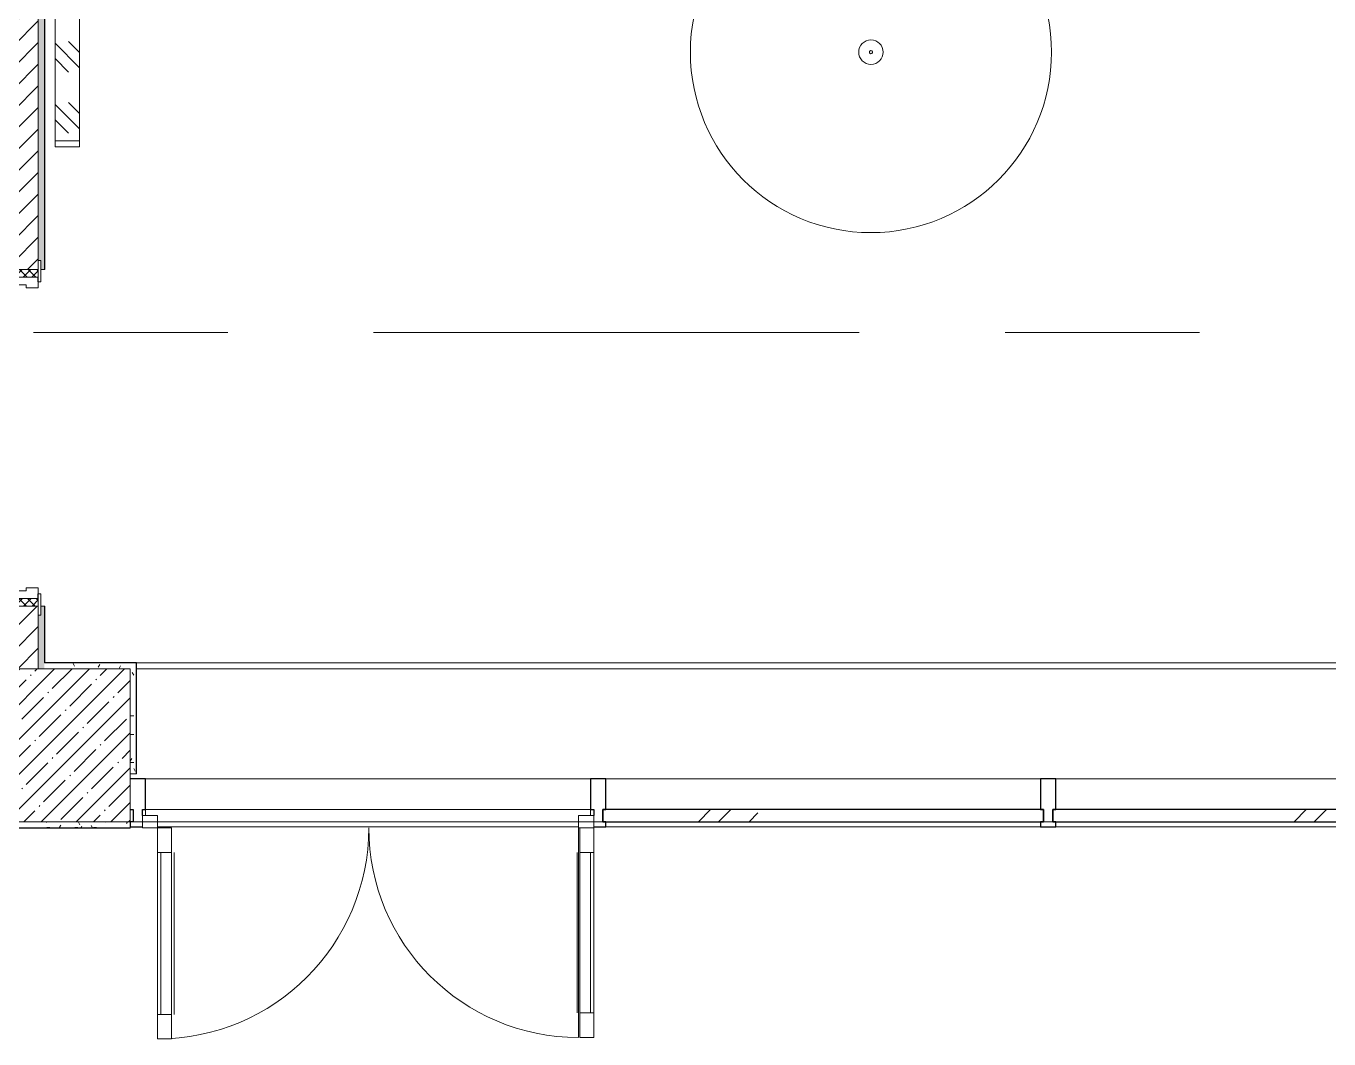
# Model space of a CAD drawing. Header units: millimetres. Extents: x 81609 to 272668, y -8553 to 29000.
# Drawn here: x 100760 to 105018, y 12690 to 16001 of the extents above; entities that cross this region are included whole.
import ezdxf

# ---------------------------------------------------------------- set-up
doc = ezdxf.new("R2010")
doc.units = ezdxf.units.MM
doc.linetypes.add('Осевая', pattern=[3175, 635, -476.25, 1587.5, -476.25])
for name, color, linetype, lineweight in [('A-DETL-GENF', 7, 'Continuous', 9), ('A-DOOR', 7, 'Continuous', 9), ('A-DOOR-1', 7, 'Continuous', 13), ('A-DOOR-FRAM', 7, 'Continuous', 13), ('A-DOOR-FRAM-1', 7, 'Continuous', 9), ('A-GLAZ-CURT', 7, 'Continuous', 9), ('A-GLAZ-CURT-1', 7, 'Continuous', 25), ('A-GLAZ-CWMG', 7, 'Continuous', 9), ('A-GLAZ-CWMG-1', 7, 'Continuous', 25), ('A-WALL', 7, 'Continuous', 9), ('I-FURN', 7, 'Continuous', 9), ('I-WALL', 7, 'Continuous', 9), ('S-COLS', 7, 'Continuous', 9), ('Оси-2', 7, 'Осевая', 9)]:
    doc.layers.add(name, color=color, linetype=linetype, lineweight=lineweight)
for name, color, linetype, lineweight, true_color in [('A-WALL-1', 7, 'Continuous', 9, 0x3c3c3c), ('A-WALL-FNSH-1', 7, 'Continuous', 9, 0x3c3c3c), ('I-FURN-1', 7, 'Continuous', 9, 0xf0f0f0)]:
    doc.layers.add(name, color=color, linetype=linetype, lineweight=lineweight, true_color=true_color)
pattern_1 = [(0, (0, 0), (121.92, 30.48), [10.058, -81.382, 10.058, -81.382, -487.68]), (0, (0, 0), (121.92, 30.48), [-182.88, 10.058, -172.822, 10.058, -81.382, -213.36]), (0, (0, 0), (121.92, 30.48), [-457.2, 10.058, -50.902, 10.058, -142.342]), (120, (45.72, 15.24), (-87.356454, 90.345817), [10.058, -81.382, 10.058, -81.382, -487.68]), (120, (45.72, 15.24), (-87.356454, 90.345817), [-182.88, 10.058, -172.822, 10.058, -81.382, -213.36]), (120, (45.72, 15.24), (-87.356454, 90.345817), [-457.2, 10.058, -50.902, 10.058, -142.342]), (240, (60.96, 76.2), (-34.563546, -120.825817), [10.058, -81.382, 10.058, -81.382, -487.68]), (240, (60.96, 76.2), (-34.563546, -120.825817), [-182.88, 10.058, -172.822, 10.058, -81.382, -213.36]), (240, (60.96, 76.2), (-34.563546, -120.825817), [-457.2, 10.058, -50.902, 10.058, -142.342])]

# ---------------------------------------------------------------- blocks, each defined once
blk = doc.blocks.new('110_Дверь_СКБ_1Ст_Внутренняя1 - Д-3б_п_ 1100x2100h_много всего 2-32816779-План размещения напольных электротехнических лючков и розеток 2 этажа в осях 23-33')
at = {"layer": 'A-DOOR'}
h = blk.add_hatch(dxfattribs=at)
h.set_pattern_fill('FP_8', color=256, style=0, pattern_type=2)
h.set_pattern_definition([(135, (1751.41, 104.685), (-14.14214, -14.14214), []), (225, (1751.41, 104.685), (14.14214, -14.14214), [])])
h.paths.add_polyline_path([(537.5, -40), (562.5, -40), (562.5, 40), (537.5, 40)])
at = {"layer": 'A-DOOR-FRAM-1'}
h = blk.add_hatch(dxfattribs=at)
h.set_pattern_fill('FP_9', color=256, style=0, pattern_type=2)
h.set_pattern_definition([(45, (-371.384, 104.685), (-14.1421, 14.1421), []), (135, (-371.384, 104.685), (-14.1421, -14.1421), [])])
h.paths.add_polyline_path([(-537.5, -40), (-512.5, -40), (-512.5, 40), (-537.5, 40)])
at = {"layer": 'A-DOOR'}
blk.add_arc((512.5, 40), 1000, 90, 180, dxfattribs=at)
at = {"layer": 'A-DOOR-1'}
for p, q in [((512.5, 1040), (472.5, 1040)), ((472.5, 1040), (472.5, 40)), ((512.5, 40), (512.5, 1040)), ((472.5, 40), (512.5, 40))]:
    blk.add_line(p, q, dxfattribs=at)
at = {"layer": 'A-DOOR-FRAM'}
for p, q in [((-497.5, 48), (-567.5, 48)), ((-567.5, 48), (-567.5, 40)), ((-497.5, 40), (-497.5, 48)), ((592.5, 48), (522.5, 48)), ((522.5, 48), (522.5, 40)), ((592.5, 40), (592.5, 48)), ((-567.5, 40), (-497.5, 40)), ((-512.5, 40), (-537.5, 40)), ((-537.5, 40), (-537.5, -40)), ((-487.5, 40), (-512.5, 40)), ((-512.5, 40), (-512.5, -40)), ((-512.5, -40), (-512.5, 40)), ((-497.5, 40), (-512.5, 40)), ((-512.5, 40), (-512.5, 39)), ((-512.5, 39), (-497.5, 39)), ((-497.5, 39), (-497.5, 40)), ((-487.5, 0), (-487.5, 40)), ((-477.5, 0), (-487.5, 0)), ((-477.5, -40), (-477.5, 0)), ((512.5, 0), (502.5, 0)), ((502.5, 0), (502.5, -40)), ((512.5, 40), (512.5, 0)), ((537.5, 40), (512.5, 40)), ((537.5, 40), (522.5, 40)), ((522.5, 40), (522.5, 39)), ((522.5, 40), (592.5, 40)), ((522.5, 39), (537.5, 39)), ((537.5, -40), (537.5, 40)), ((562.5, 40), (537.5, 40)), ((537.5, 40), (537.5, -40)), ((537.5, 39), (537.5, 40)), ((562.5, -40), (562.5, 40)), ((-497.5, -40), (-567.5, -40)), ((-567.5, -40), (-567.5, -48)), ((-537.5, -40), (-512.5, -40)), ((-497.5, -39), (-512.5, -39)), ((-512.5, -39), (-512.5, -40)), ((-512.5, -40), (-477.5, -40)), ((-512.5, -40), (-497.5, -40)), ((-497.5, -40), (-497.5, -39)), ((-497.5, -48), (-497.5, -40)), ((502.5, -40), (537.5, -40)), ((537.5, -39), (522.5, -39)), ((522.5, -39), (522.5, -40)), ((522.5, -40), (537.5, -40)), ((592.5, -40), (522.5, -40)), ((522.5, -40), (522.5, -48)), ((537.5, -40), (537.5, -39)), ((537.5, -40), (562.5, -40)), ((592.5, -48), (592.5, -40)), ((-567.5, -48), (-497.5, -48)), ((522.5, -48), (592.5, -48))]:
    blk.add_line(p, q, dxfattribs=at)
blk = doc.blocks.new('BSC_Колонна _Прямоугольная - 500х500-17857564-План размещения напольных электротехнических лючков и розеток 2 этажа в осях 23-33')
at = {"layer": 'S-COLS'}
h = blk.add_hatch(dxfattribs=at)
h.set_pattern_fill('FP_35', color=256, style=0, pattern_type=2)
h.set_pattern_definition([(45, (-100850, -13650), (-57.024626, 57.024626), []), (45, (-100792.975, -13650), (-57.024626, 57.024626), [100.806, -20.161, 3.353, -16.808])])
h.paths.add_polyline_path([(-250, -250), (250, -250), (250, 250), (-250, 250), (-250, -212.9)])
for p, q in [((250, 250), (-250, 250)), ((-250, 250), (-250, -250)), ((250, -250), (250, 250)), ((-250, -250), (250, -250))]:
    blk.add_line(p, q, dxfattribs=at)
blk = doc.blocks.new('Зеркало обычное - 5_3-32858950-План размещения напольных электротехнических лючков и розеток 2 этажа в осях 23-33')
at = {"layer": 'I-FURN'}
h = blk.add_hatch(dxfattribs=at)
h.set_pattern_fill('FP_40', color=256, style=0, pattern_type=2)
h.set_pattern_definition([(45, (50, 50), (-200, 0), [141.42, -141.42]), (45, (100, 50), (-200, 0), [70.71, -212.13]), (45, (50, 100), (-200, 0), [70.71, -212.13])])
h.paths.add_polyline_path([(-480, -20), (480, -20), (480, 60), (-480, 60)])
at = {"layer": 'I-FURN-1'}
for p, q in [((500, 60), (-500, 60)), ((-500, 60), (-500, -20)), ((-500, -20), (-500, 60)), ((-500, 60), (-480, 60)), ((480, 60), (-480, 60)), ((-480, 60), (-480, -20)), ((-480, -20), (-480, 60)), ((-480, 60), (480, 60)), ((-480, 60), (480, 60)), ((480, 60), (-480, 60)), ((-480, 60), (480, 60)), ((-480, -20), (-480, 60)), ((-480, -20), (-480, 60)), ((480, -20), (480, 60)), ((480, 60), (480, -20)), ((480, 60), (500, 60)), ((480, 60), (480, -20)), ((480, -20), (480, 60)), ((500, -20), (500, 60)), ((500, 60), (500, -20)), ((-500, -20), (500, -20)), ((-480, -20), (-500, -20)), ((-480, -20), (480, -20)), ((480, -20), (-480, -20)), ((480, -20), (-480, -20)), ((-480, -20), (480, -20)), ((480, -20), (-480, -20)), ((500, -20), (480, -20))]:
    blk.add_line(p, q, dxfattribs=at)
blk = doc.blocks.new('Мебель_универсальная - Штора-32477110-План размещения напольных электротехнических лючков и розеток 2 этажа в осях 23-33')
at = {"layer": 'I-FURN-1'}
for p, q in [((2205, 10), (-2205, 10)), ((-2205, 10), (-2205, -10)), ((-2205, -10), (-2205, 10)), ((-2205, 10), (2205, 10)), ((-2205, -10), (2205, -10)), ((2205, -10), (-2205, -10))]:
    blk.add_line(p, q, dxfattribs=at)
blk = doc.blocks.new('Дверь_Витражная_остекление_ - ВВ-22-32429667-План размещения напольных электротехнических лючков и розеток 2 этажа в осях 23-33')
at = {"layer": 'A-DETL-GENF'}
for p, q in [((-642.5, -20), (-687.5, -20)), ((-687.5, -710), (-687.5, -20)), ((-642.5, -20), (-687.5, -20)), ((-687.5, -20), (-687.5, -710)), ((-642.5, -710), (-642.5, -20)), ((-642.5, -710), (-642.5, -20)), ((692.5, -705), (692.5, -20)), ((692.5, -20), (692.5, -705)), ((737.5, -705), (737.5, -20)), ((737.5, -705), (737.5, -20)), ((-687.5, -100), (-642.5, -100)), ((-677.5, -630), (-677.5, -100)), ((-633.5, -630), (-633.5, -100)), ((683.5, -625), (683.5, -100)), ((737.5, -100), (692.5, -100)), ((727.5, -625), (727.5, -100)), ((-687.5, -630), (-642.5, -630)), ((737.5, -625), (692.5, -625)), ((-687.5, -710), (-642.5, -710)), ((-687.5, -710), (-642.5, -710)), ((737.5, -705), (692.5, -705)), ((692.5, -705), (737.5, -705))]:
    blk.add_line(p, q, dxfattribs=at)
at = {"layer": 'A-DOOR'}
for p, q in [((-687.5, -710), (-687.5, -20)), ((687.5, -705), (687.5, -20))]:
    blk.add_line(p, q, dxfattribs=at)
for centre, radius, start, end in [((-687.5, -20), 690, 270, 0), ((687.5, -20), 685, 180, 270)]:
    blk.add_arc(centre, radius, start, end, dxfattribs=at)
at = {"layer": 'A-DOOR-1'}
for p, q in [((-737.5, 20), (-687.5, 20)), ((-737.5, -20), (-737.5, 20)), ((-687.5, 20), (-687.5, -20)), ((687.5, 20), (737.5, 20)), ((687.5, -20), (687.5, 20)), ((737.5, 20), (737.5, -20)), ((-687.5, -20), (-737.5, -20)), ((737.5, -20), (687.5, -20))]:
    blk.add_line(p, q, dxfattribs=at)
blk = doc.blocks.new('Прямоугольный импост - Импост структурный с накладкой - 160мм Темный-30755595-План размещения напольных электротехнических лючков и розеток 2 этажа в осях 23-33')
at = {"layer": 'A-GLAZ-CWMG-1'}
for p, q in [((0, 17), (-40, 17)), ((-10, -40), (-10, 0)), ((-10, 0), (0, 0)), ((0, 0), (0, 17)), ((-40, -40), (-50, -40)), ((-50, -40), (-50, -140)), ((-40, -20), (-40, -40)), ((0, -40), (-10, -40)), ((-50, -140), (0, -140))]:
    blk.add_line(p, q, dxfattribs=at)
blk = doc.blocks.new('Системная панель - Стекло - 40мм-32427251-План размещения напольных электротехнических лючков и розеток 2 этажа в осях 23-33')
at = {"layer": 'A-GLAZ-CURT'}
h = blk.add_hatch(dxfattribs=at)
h.set_pattern_fill('FP_45', color=256, style=0, pattern_type=2)
h.set_pattern_definition([(45, (-104912.5, -13300), (-282.8427, 282.8427), [200, -600]), (45, (-105112.5, -13400), (-282.8427, 282.8427), [600, -200]), (45, (-104712.5, -13500), (-282.8427, 282.8427), [200, -600])])
h.paths.add_polyline_path([(-697.5, 0), (697.5, 0), (697.5, 40), (-697.5, 40)])
at = {"layer": 'A-GLAZ-CURT-1'}
for p, q in [((697.5, 40), (-697.5, 40)), ((-697.5, 40), (-697.5, 0)), ((697.5, 0), (697.5, 40)), ((-697.5, 0), (697.5, 0))]:
    blk.add_line(p, q, dxfattribs=at)
blk = doc.blocks.new('Прямоугольный импост - Импост структурный с накладкой - 160мм Темный-32427249-План размещения напольных электротехнических лючков и розеток 2 этажа в осях 23-33')
at = {"layer": 'A-GLAZ-CWMG'}
for p, q in [((105500, 13540), (104125, 13540)), ((105500, 13383), (104125, 13383))]:
    blk.add_line(p, q, dxfattribs=at)
blk = doc.blocks.new('Прямоугольный импост - Импост структурный с накладкой - 160мм Темный-32427025-План размещения напольных электротехнических лючков и розеток 2 этажа в осях 23-33')
at = {"layer": 'A-GLAZ-CWMG'}
for p, q in [((102605, 13540), (101150, 13540)), ((101150, 13420), (101150, 13440)), ((102605, 13440), (101150, 13440)), ((102605, 13440), (102605, 13420)), ((102565, 13400), (101190, 13400)), ((102565, 13383), (101190, 13383))]:
    blk.add_line(p, q, dxfattribs=at)
blk = doc.blocks.new('Системная панель - Стекло - 40мм-32427252-План размещения напольных электротехнических лючков и розеток 2 этажа в осях 23-33')
at = {"layer": 'A-GLAZ-CURT'}
h = blk.add_hatch(dxfattribs=at)
h.set_pattern_fill('FP_46', color=256, style=0, pattern_type=2)
h.set_pattern_definition([(45, (-103465, -13300), (-282.8427, 282.8427), [200, -600]), (45, (-103665, -13400), (-282.8427, 282.8427), [600, -200]), (45, (-103265, -13500), (-282.8427, 282.8427), [200, -600])])
h.paths.add_polyline_path([(-720, 0), (720, 0), (720, 40), (-720, 40)])
at = {"layer": 'A-GLAZ-CURT-1'}
for p, q in [((720, 40), (-720, 40)), ((-720, 40), (-720, 0)), ((-720, 0), (720, 0)), ((720, 0), (720, 40))]:
    blk.add_line(p, q, dxfattribs=at)
blk = doc.blocks.new('Прямоугольный импост - Импост структурный с накладкой - 160мм Темный-32427244-План размещения напольных электротехнических лючков и розеток 2 этажа в осях 23-33')
at = {"layer": 'A-GLAZ-CWMG-1'}
for p, q in [((-15, 17), (25, 17)), ((25, 0), (15, 0)), ((15, 0), (15, -40)), ((25, 17), (25, 0)), ((-25, -140), (-25, -40)), ((-25, -40), (-15, -40)), ((-15, -40), (-15, -20)), ((15, -40), (25, -40)), ((25, -40), (25, -140)), ((25, -140), (-25, -140))]:
    blk.add_line(p, q, dxfattribs=at)
blk = doc.blocks.new('Прямоугольный импост - Импост структурный с накладкой - 160мм Темный-32427250-План размещения напольных электротехнических лючков и розеток 2 этажа в осях 23-33')
at = {"layer": 'A-GLAZ-CWMG'}
for p, q in [((104075, 13540), (102655, 13540)), ((104075, 13383), (102655, 13383))]:
    blk.add_line(p, q, dxfattribs=at)
blk = doc.blocks.new('Прямоугольный импост - Импост структурный с накладкой - 160мм Темный-30755591-План размещения напольных электротехнических лючков и розеток 2 этажа в осях 23-33')
at = {"layer": 'A-GLAZ-CWMG-1'}
for p, q in [((-25, 0), (-25, 17)), ((-25, 17), (25, 17)), ((-15, 0), (-25, 0)), ((-15, -40), (-15, 0)), ((25, 0), (15, 0)), ((15, 0), (15, -40)), ((25, 17), (25, 0)), ((-25, -140), (-25, -40)), ((-25, -40), (-15, -40)), ((15, -40), (25, -40)), ((25, -40), (25, -140)), ((25, -140), (-25, -140))]:
    blk.add_line(p, q, dxfattribs=at)
blk = doc.blocks.new('Баффл акустический подвесной - 1180мм-V192-План размещения напольных электротехнических лючков и розеток 2 этажа в осях 23-33')
at = {"layer": 'I-FURN-1'}
for radius, start, end in [(590, 360, 180), (590, 0, 180), (590, 180, 360), (40, 0, 180), (40, 360, 180), (40, 180, 360), (40, 180, 360), (5, 360, 180), (5, 165, 180), (5, 180, 360), (5, 180, 300), (5, 150, 165), (5, 120, 150), (5, 60, 120), (5, 30, 60), (5, 15, 30), (5, 0, 15), (590, 180, 360), (5, 300, 330), (5, 330, 360)]:
    blk.add_arc((0, 0), radius, start, end, dxfattribs=at)

msp = doc.modelspace()

# ---------------------------------------------------------------- hatches: boundary and pattern name
at = {"layer": 'I-WALL'}
h = msp.add_hatch(dxfattribs=at)
h.set_pattern_fill('FP_41', color=256, style=0, pattern_type=2)
h.set_pattern_definition(pattern_1)
h.paths.add_polyline_path([(100820, 13900), (100820, 14105), (100808, 14105), (100808, 14075), (100800, 14075), (100800, 13900)])
h.paths.add_polyline_path([(100820, 15205), (100820, 20755), (100800, 20755), (100800, 15235), (100808, 15235), (100808, 15205)])
h = msp.add_hatch(dxfattribs=at)
h.set_pattern_fill('FP_5', color=256, style=0, pattern_type=2)
h.set_pattern_definition([(45, (0, 0), (-35.35534, 35.35534), [])])
h.paths.add_polyline_path([(100800, 13900), (100800, 14105), (100720, 14105), (100720, 13900)])
h.paths.add_polyline_path([(100800, 15205), (100800, 17530), (100720, 17530), (100720, 15205)])
h = msp.add_hatch(dxfattribs=at)
h.set_pattern_fill('FP_41', color=256, style=0, pattern_type=2)
h.set_pattern_definition(pattern_1)
h.paths.add_polyline_path([(101100, 13900), (101120, 13900), (101120, 13920), (100820, 13920), (100820, 13900)])
h = msp.add_hatch(dxfattribs=at)
h.set_pattern_fill('FP_41', color=256, style=0, pattern_type=2)
h.set_pattern_definition(pattern_1)
h.paths.add_polyline_path([(101120, 13557), (101120, 13900), (101100, 13900), (101100, 13557)])
h = msp.add_hatch(dxfattribs=at)
h.set_pattern_fill('FP_41', color=256, style=0, pattern_type=2)
h.set_pattern_definition(pattern_1)
h.paths.add_polyline_path([(101100, 13380), (101100, 13400), (98720, 13400), (98720, 13380), (100600, 13380)])

# ---------------------------------------------------------------- linework, layer by layer
at = {"layer": 'A-WALL'}
for p, q in [((100800, 20767.5), (100800, 15235)), ((100820, 20775), (100820, 15205)), ((100820, 14105), (100820, 13920)), ((100800, 13900), (100800, 14075)), ((101120, 13920), (100820, 13920))]:
    msp.add_line(p, q, dxfattribs=at)
at = {"layer": 'A-WALL-1'}
for p, q in [((100808, 15205), (100820, 15205)), ((100820, 14105), (100808, 14105)), ((101120, 13557), (101120, 13920)), ((101100, 13557), (101120, 13557)), ((98720, 13380), (101100, 13380)), ((101100, 13380), (101100, 13400))]:
    msp.add_line(p, q, dxfattribs=at)
at = {"layer": 'A-WALL-FNSH-1'}
for p, q in [((100821, 15205), (100821, 20754)), ((100820, 15205), (100821, 15205)), ((100821, 14105), (100820, 14105)), ((100821, 13921), (100821, 14105)), ((101121, 13921), (100821, 13921)), ((101121, 13557), (101121, 13921)), ((101120, 13557), (101121, 13557)), ((98721, 13379), (101100, 13379)), ((101100, 13379), (101100, 13380))]:
    msp.add_line(p, q, dxfattribs=at)
at = {"layer": 'Оси-2'}
for p, q in [((84909.3, 15000), (122160, 15000)), ((84909.3, 13400), (119719, 13400))]:
    msp.add_line(p, q, dxfattribs=at)

# ---------------------------------------------------------------- block references
at = {"layer": 'A-DOOR', "rotation": 90}
msp.add_blockref('110_Дверь_СКБ_1Ст_Внутренняя1 - Д-3б_п_ 1100x2100h_много всего 2-32816779-План размещения напольных электротехнических лючков и розеток 2 этажа в осях 23-33', (100760, 14642.5), dxfattribs=at)
at = {"layer": 'A-DOOR'}
msp.add_blockref('Дверь_Витражная_остекление_ - ВВ-22-32429667-План размещения напольных электротехнических лючков и розеток 2 этажа в осях 23-33', (101877.5, 13400), dxfattribs=at)
at = {"layer": 'A-GLAZ-CURT'}
for name, p in [('Системная панель - Стекло - 40мм-32427252-План размещения напольных электротехнических лючков и розеток 2 этажа в осях 23-33', (103365, 13400)), ('Системная панель - Стекло - 40мм-32427251-План размещения напольных электротехнических лючков и розеток 2 этажа в осях 23-33', (104812.5, 13400))]:
    msp.add_blockref(name, p, dxfattribs=at)
at = {"layer": 'A-GLAZ-CWMG', "rotation": 180}
msp.add_blockref('Прямоугольный импост - Импост структурный с накладкой - 160мм Темный-30755595-План размещения напольных электротехнических лючков и розеток 2 этажа в осях 23-33', (101100, 13400), dxfattribs=at)
at = {"layer": 'A-GLAZ-CWMG'}
for name in ['Прямоугольный импост - Импост структурный с накладкой - 160мм Темный-32427025-План размещения напольных электротехнических лючков и розеток 2 этажа в осях 23-33', 'Прямоугольный импост - Импост структурный с накладкой - 160мм Темный-32427250-План размещения напольных электротехнических лючков и розеток 2 этажа в осях 23-33', 'Прямоугольный импост - Импост структурный с накладкой - 160мм Темный-32427249-План размещения напольных электротехнических лючков и розеток 2 этажа в осях 23-33']:
    msp.add_blockref(name, (0, 0), dxfattribs=at)
at = {"layer": 'A-GLAZ-CWMG', "extrusion": (0, 0, -1), "rotation": 180}
for name, p in [('Прямоугольный импост - Импост структурный с накладкой - 160мм Темный-32427244-План размещения напольных электротехнических лючков и розеток 2 этажа в осях 23-33', (-102630, 13400)), ('Прямоугольный импост - Импост структурный с накладкой - 160мм Темный-30755591-План размещения напольных электротехнических лючков и розеток 2 этажа в осях 23-33', (-104100, 13400))]:
    msp.add_blockref(name, p, dxfattribs=at)
at = {"layer": 'I-FURN-1', "rotation": 89.9999999999998}
msp.add_blockref('Зеркало обычное - 5_3-32858950-План размещения напольных электротехнических лючков и розеток 2 этажа в осях 23-33', (100915, 16106.6), dxfattribs=at)
at = {"layer": 'I-FURN-1'}
for name, p in [('Баффл акустический подвесной - 1180мм-V192-План размещения напольных электротехнических лючков и розеток 2 этажа в осях 23-33', (103521, 15916)), ('Мебель_универсальная - Штора-32477110-План размещения напольных электротехнических лючков и розеток 2 этажа в осях 23-33', (103325, 13910))]:
    msp.add_blockref(name, p, dxfattribs=at)
at = {"layer": 'S-COLS'}
msp.add_blockref('BSC_Колонна _Прямоугольная - 500х500-17857564-План размещения напольных электротехнических лючков и розеток 2 этажа в осях 23-33', (100850, 13650), dxfattribs=at)

doc.saveas('drawing.dxf')
